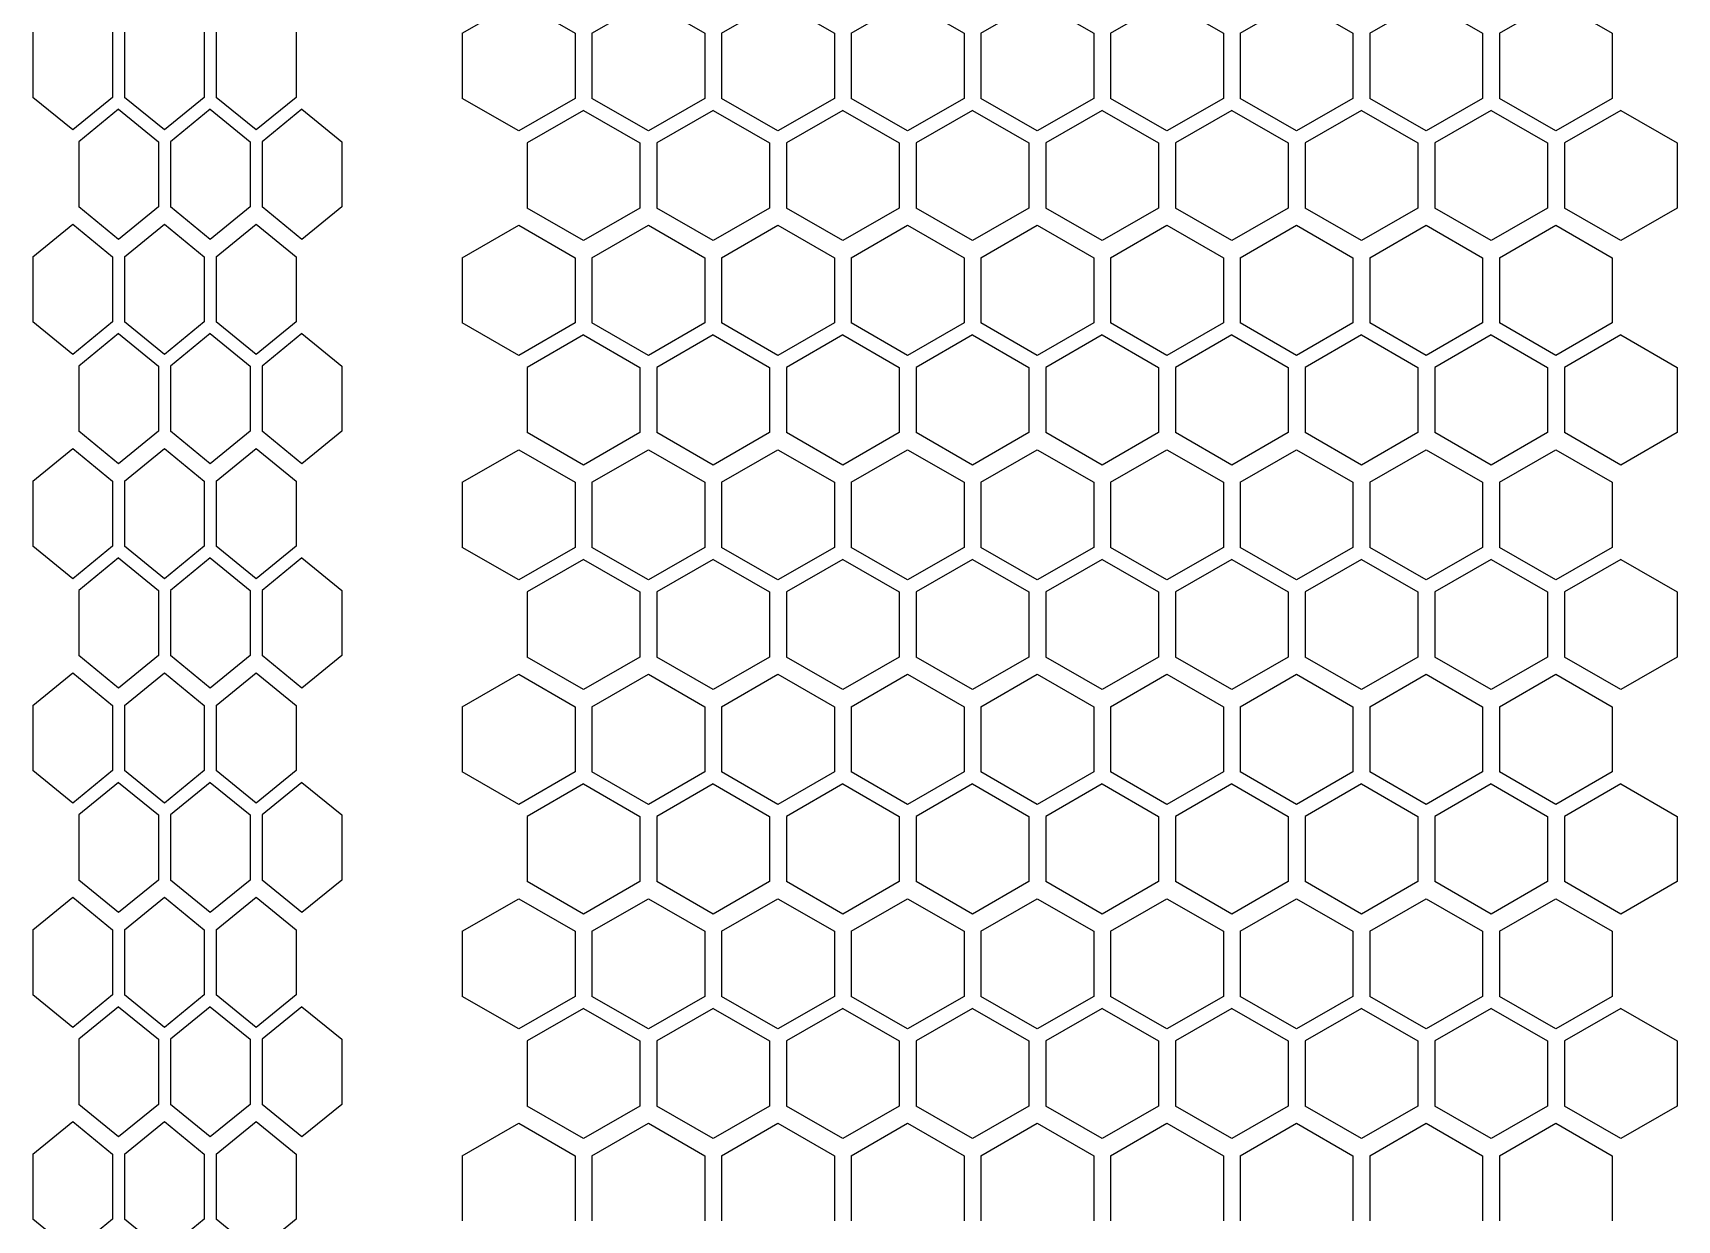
# Model space of a CAD drawing. Extents: x 61367 to 140945, y -1257 to 25588.
# Drawn here: x 92079.1 to 92195.8, y 15886.7 to 15971 of the extents above; entities that cross this region are included whole.
import ezdxf

# ---------------------------------------------------------------- set-up
doc = ezdxf.new("R2010")
doc.units = 0
doc.header["$MEASUREMENT"] = 0
doc.layers.get('0').update_dxf_attribs({"linetype": 'CONTINUOUS'})
doc.layers.add('4215-0412-2-1_0', color=7, linetype='CONTINUOUS')

# ---------------------------------------------------------------- blocks, each defined once
blk = doc.blocks.new('RYHTHYT')
at = {"layer": '4215-0412-2-1_0', "color": 7, "linetype": 'Continuous'}
for p, q in [((-32809.8, -67722.65), (-32805.8, -67720.34)), ((-32805.8, -67720.34), (-32801.8, -67722.65)), ((-32800.6, -67722.65), (-32796.6, -67720.34)), ((-32796.6, -67720.34), (-32792.6, -67722.65)), ((-32791.4, -67722.65), (-32787.4, -67720.34)), ((-32787.4, -67720.34), (-32783.4, -67722.65)), ((-32782.2, -67722.65), (-32778.2, -67720.34)), ((-32778.2, -67720.34), (-32774.2, -67722.65)), ((-32773, -67722.65), (-32769, -67720.34)), ((-32769, -67720.34), (-32765, -67722.65)), ((-32763.8, -67722.65), (-32759.8, -67720.34)), ((-32759.8, -67720.34), (-32755.8, -67722.65)), ((-32754.6, -67722.65), (-32750.6, -67720.34)), ((-32750.6, -67720.34), (-32746.6, -67722.65)), ((-32745.4, -67722.65), (-32741.4, -67720.34)), ((-32741.4, -67720.34), (-32737.4, -67722.65)), ((-32736.2, -67722.65), (-32732.2, -67720.34)), ((-32732.2, -67720.34), (-32728.2, -67722.65)), ((-32840.27, -67722.58), (-32840.27, -67727.2)), ((-32834.61, -67722.58), (-32834.61, -67727.2)), ((-32833.77, -67722.58), (-32833.77, -67727.2)), ((-32828.11, -67722.58), (-32828.11, -67727.2)), ((-32827.26, -67722.58), (-32827.26, -67727.2)), ((-32821.6, -67722.58), (-32821.6, -67727.2)), ((-32809.8, -67722.65), (-32809.8, -67727.27)), ((-32801.8, -67722.65), (-32801.8, -67727.27)), ((-32800.6, -67722.65), (-32800.6, -67727.27)), ((-32792.6, -67722.65), (-32792.6, -67727.27)), ((-32791.4, -67722.65), (-32791.4, -67727.27)), ((-32783.4, -67722.65), (-32783.4, -67727.27)), ((-32782.2, -67722.65), (-32782.2, -67727.27)), ((-32774.2, -67722.65), (-32774.2, -67727.27)), ((-32773, -67722.65), (-32773, -67727.27)), ((-32765, -67722.65), (-32765, -67727.27)), ((-32763.8, -67722.65), (-32763.8, -67727.27)), ((-32755.8, -67722.65), (-32755.8, -67727.27)), ((-32754.6, -67722.65), (-32754.6, -67727.27)), ((-32746.6, -67722.65), (-32746.6, -67727.27)), ((-32745.4, -67722.65), (-32745.4, -67727.27)), ((-32737.4, -67722.65), (-32737.4, -67727.27)), ((-32736.2, -67722.65), (-32736.2, -67727.27)), ((-32728.2, -67722.65), (-32728.2, -67727.27)), ((-32837.44, -67729.51), (-32840.27, -67727.2)), ((-32834.61, -67727.2), (-32837.44, -67729.51)), ((-32830.94, -67729.51), (-32833.77, -67727.2)), ((-32828.11, -67727.2), (-32830.94, -67729.51)), ((-32824.43, -67729.51), (-32827.26, -67727.2)), ((-32821.6, -67727.2), (-32824.43, -67729.51)), ((-32805.8, -67729.58), (-32809.8, -67727.27)), ((-32801.8, -67727.27), (-32805.8, -67729.58)), ((-32796.6, -67729.58), (-32800.6, -67727.27)), ((-32792.6, -67727.27), (-32796.6, -67729.58)), ((-32787.4, -67729.58), (-32791.4, -67727.27)), ((-32783.4, -67727.27), (-32787.4, -67729.58)), ((-32778.2, -67729.58), (-32782.2, -67727.27)), ((-32774.2, -67727.27), (-32778.2, -67729.58)), ((-32769, -67729.58), (-32773, -67727.27)), ((-32765, -67727.27), (-32769, -67729.58)), ((-32759.8, -67729.58), (-32763.8, -67727.27)), ((-32755.8, -67727.27), (-32759.8, -67729.58)), ((-32750.6, -67729.58), (-32754.6, -67727.27)), ((-32746.6, -67727.27), (-32750.6, -67729.58)), ((-32741.4, -67729.58), (-32745.4, -67727.27)), ((-32737.4, -67727.27), (-32741.4, -67729.58)), ((-32732.2, -67729.58), (-32736.2, -67727.27)), ((-32728.2, -67727.27), (-32732.2, -67729.58)), ((-32834.19, -67728.04), (-32837.02, -67730.35)), ((-32834.19, -67728.04), (-32831.36, -67730.35)), ((-32827.68, -67728.04), (-32830.51, -67730.35)), ((-32827.68, -67728.04), (-32824.85, -67730.35)), ((-32821.18, -67728.04), (-32824.01, -67730.35)), ((-32821.18, -67728.04), (-32818.35, -67730.35)), ((-32801.2, -67728.12), (-32805.2, -67730.43)), ((-32801.2, -67728.12), (-32797.2, -67730.43)), ((-32792, -67728.12), (-32796, -67730.43)), ((-32792, -67728.12), (-32788, -67730.43)), ((-32782.8, -67728.12), (-32786.8, -67730.43)), ((-32782.8, -67728.12), (-32778.8, -67730.43)), ((-32773.6, -67728.12), (-32777.6, -67730.43)), ((-32773.6, -67728.12), (-32769.6, -67730.43)), ((-32764.4, -67728.12), (-32768.4, -67730.43)), ((-32764.4, -67728.12), (-32760.4, -67730.43)), ((-32755.2, -67728.12), (-32759.2, -67730.43)), ((-32755.2, -67728.12), (-32751.2, -67730.43)), ((-32746, -67728.12), (-32750, -67730.43)), ((-32746, -67728.12), (-32742, -67730.43)), ((-32736.8, -67728.12), (-32740.8, -67730.43)), ((-32736.8, -67728.12), (-32732.8, -67730.43)), ((-32727.6, -67728.12), (-32731.6, -67730.43)), ((-32727.6, -67728.12), (-32723.6, -67730.43)), ((-32837.02, -67730.35), (-32837.02, -67734.97)), ((-32831.36, -67730.35), (-32831.36, -67734.97)), ((-32830.51, -67730.35), (-32830.51, -67734.97)), ((-32824.85, -67730.35), (-32824.85, -67734.97)), ((-32824.01, -67730.35), (-32824.01, -67734.97)), ((-32818.35, -67730.35), (-32818.35, -67734.97)), ((-32805.2, -67730.43), (-32805.2, -67735.05)), ((-32797.2, -67730.43), (-32797.2, -67735.05)), ((-32796, -67730.43), (-32796, -67735.05)), ((-32788, -67730.43), (-32788, -67735.05)), ((-32786.8, -67730.43), (-32786.8, -67735.05)), ((-32778.8, -67730.43), (-32778.8, -67735.05)), ((-32777.6, -67730.43), (-32777.6, -67735.05)), ((-32769.6, -67730.43), (-32769.6, -67735.05)), ((-32768.4, -67730.43), (-32768.4, -67735.05)), ((-32760.4, -67730.43), (-32760.4, -67735.05)), ((-32759.2, -67730.43), (-32759.2, -67735.05)), ((-32751.2, -67730.43), (-32751.2, -67735.05)), ((-32750, -67730.43), (-32750, -67735.05)), ((-32742, -67730.43), (-32742, -67735.05)), ((-32740.8, -67730.43), (-32740.8, -67735.05)), ((-32732.8, -67730.43), (-32732.8, -67735.05)), ((-32731.6, -67730.43), (-32731.6, -67735.05)), ((-32723.6, -67730.43), (-32723.6, -67735.05)), ((-32834.19, -67737.28), (-32837.02, -67734.97)), ((-32831.36, -67734.97), (-32834.19, -67737.28)), ((-32827.68, -67737.28), (-32830.51, -67734.97)), ((-32824.85, -67734.97), (-32827.68, -67737.28)), ((-32821.18, -67737.28), (-32824.01, -67734.97)), ((-32818.35, -67734.97), (-32821.18, -67737.28)), ((-32801.2, -67737.36), (-32805.2, -67735.05)), ((-32797.2, -67735.05), (-32801.2, -67737.36)), ((-32792, -67737.36), (-32796, -67735.05)), ((-32788, -67735.05), (-32792, -67737.36)), ((-32782.8, -67737.36), (-32786.8, -67735.05)), ((-32778.8, -67735.05), (-32782.8, -67737.36)), ((-32773.6, -67737.36), (-32777.6, -67735.05)), ((-32769.6, -67735.05), (-32773.6, -67737.36)), ((-32764.4, -67737.36), (-32768.4, -67735.05)), ((-32760.4, -67735.05), (-32764.4, -67737.36)), ((-32755.2, -67737.36), (-32759.2, -67735.05)), ((-32751.2, -67735.05), (-32755.2, -67737.36)), ((-32746, -67737.36), (-32750, -67735.05)), ((-32742, -67735.05), (-32746, -67737.36)), ((-32736.8, -67737.36), (-32740.8, -67735.05)), ((-32732.8, -67735.05), (-32736.8, -67737.36)), ((-32727.6, -67737.36), (-32731.6, -67735.05)), ((-32723.6, -67735.05), (-32727.6, -67737.36)), ((-32840.27, -67738.5), (-32837.44, -67736.19)), ((-32837.44, -67736.19), (-32834.61, -67738.5)), ((-32833.77, -67738.5), (-32830.94, -67736.19)), ((-32830.94, -67736.19), (-32828.11, -67738.5)), ((-32827.26, -67738.5), (-32824.43, -67736.19)), ((-32824.43, -67736.19), (-32821.6, -67738.5)), ((-32809.8, -67738.58), (-32805.8, -67736.27)), ((-32805.8, -67736.27), (-32801.8, -67738.58)), ((-32800.6, -67738.58), (-32796.6, -67736.27)), ((-32796.6, -67736.27), (-32792.6, -67738.58)), ((-32791.4, -67738.58), (-32787.4, -67736.27)), ((-32787.4, -67736.27), (-32783.4, -67738.58)), ((-32782.2, -67738.58), (-32778.2, -67736.27)), ((-32778.2, -67736.27), (-32774.2, -67738.58)), ((-32773, -67738.58), (-32769, -67736.27)), ((-32769, -67736.27), (-32765, -67738.58)), ((-32763.8, -67738.58), (-32759.8, -67736.27)), ((-32759.8, -67736.27), (-32755.8, -67738.58)), ((-32754.6, -67738.58), (-32750.6, -67736.27)), ((-32750.6, -67736.27), (-32746.6, -67738.58)), ((-32745.4, -67738.58), (-32741.4, -67736.27)), ((-32741.4, -67736.27), (-32737.4, -67738.58)), ((-32736.2, -67738.58), (-32732.2, -67736.27)), ((-32732.2, -67736.27), (-32728.2, -67738.58)), ((-32840.27, -67738.5), (-32840.27, -67743.12)), ((-32834.61, -67738.5), (-32834.61, -67743.12)), ((-32833.77, -67738.5), (-32833.77, -67743.12)), ((-32828.11, -67738.5), (-32828.11, -67743.12)), ((-32827.26, -67738.5), (-32827.26, -67743.12)), ((-32821.6, -67738.5), (-32821.6, -67743.12)), ((-32809.8, -67738.58), (-32809.8, -67743.2)), ((-32801.8, -67738.58), (-32801.8, -67743.2)), ((-32800.6, -67738.58), (-32800.6, -67743.2)), ((-32792.6, -67738.58), (-32792.6, -67743.2)), ((-32791.4, -67738.58), (-32791.4, -67743.2)), ((-32783.4, -67738.58), (-32783.4, -67743.2)), ((-32782.2, -67738.58), (-32782.2, -67743.2)), ((-32774.2, -67738.58), (-32774.2, -67743.2)), ((-32773, -67738.58), (-32773, -67743.2)), ((-32765, -67738.58), (-32765, -67743.2)), ((-32763.8, -67738.58), (-32763.8, -67743.2)), ((-32755.8, -67738.58), (-32755.8, -67743.2)), ((-32754.6, -67738.58), (-32754.6, -67743.2)), ((-32746.6, -67738.58), (-32746.6, -67743.2)), ((-32745.4, -67738.58), (-32745.4, -67743.2)), ((-32737.4, -67738.58), (-32737.4, -67743.2)), ((-32736.2, -67738.58), (-32736.2, -67743.2)), ((-32728.2, -67738.58), (-32728.2, -67743.2)), ((-32837.44, -67745.43), (-32840.27, -67743.12)), ((-32834.61, -67743.12), (-32837.44, -67745.43)), ((-32830.94, -67745.43), (-32833.77, -67743.12)), ((-32828.11, -67743.12), (-32830.94, -67745.43)), ((-32824.43, -67745.43), (-32827.26, -67743.12)), ((-32821.6, -67743.12), (-32824.43, -67745.43)), ((-32805.8, -67745.51), (-32809.8, -67743.2)), ((-32801.8, -67743.2), (-32805.8, -67745.51)), ((-32796.6, -67745.51), (-32800.6, -67743.2)), ((-32792.6, -67743.2), (-32796.6, -67745.51)), ((-32787.4, -67745.51), (-32791.4, -67743.2)), ((-32783.4, -67743.2), (-32787.4, -67745.51)), ((-32778.2, -67745.51), (-32782.2, -67743.2)), ((-32774.2, -67743.2), (-32778.2, -67745.51)), ((-32769, -67745.51), (-32773, -67743.2)), ((-32765, -67743.2), (-32769, -67745.51)), ((-32759.8, -67745.51), (-32763.8, -67743.2)), ((-32755.8, -67743.2), (-32759.8, -67745.51)), ((-32750.6, -67745.51), (-32754.6, -67743.2)), ((-32746.6, -67743.2), (-32750.6, -67745.51)), ((-32741.4, -67745.51), (-32745.4, -67743.2)), ((-32737.4, -67743.2), (-32741.4, -67745.51)), ((-32732.2, -67745.51), (-32736.2, -67743.2)), ((-32728.2, -67743.2), (-32732.2, -67745.51)), ((-32834.19, -67743.96), (-32837.02, -67746.27)), ((-32834.19, -67743.96), (-32831.36, -67746.27)), ((-32827.68, -67743.96), (-32830.51, -67746.27)), ((-32827.68, -67743.96), (-32824.85, -67746.27)), ((-32821.18, -67743.96), (-32824.01, -67746.27)), ((-32821.18, -67743.96), (-32818.35, -67746.27)), ((-32801.2, -67744.05), (-32805.2, -67746.36)), ((-32801.2, -67744.05), (-32797.2, -67746.36)), ((-32792, -67744.05), (-32796, -67746.36)), ((-32792, -67744.05), (-32788, -67746.36)), ((-32782.8, -67744.05), (-32786.8, -67746.36)), ((-32782.8, -67744.05), (-32778.8, -67746.36)), ((-32773.6, -67744.05), (-32777.6, -67746.36)), ((-32773.6, -67744.05), (-32769.6, -67746.36)), ((-32764.4, -67744.05), (-32768.4, -67746.36)), ((-32764.4, -67744.05), (-32760.4, -67746.36)), ((-32755.2, -67744.05), (-32759.2, -67746.36)), ((-32755.2, -67744.05), (-32751.2, -67746.36)), ((-32746, -67744.05), (-32750, -67746.36)), ((-32746, -67744.05), (-32742, -67746.36)), ((-32736.8, -67744.05), (-32740.8, -67746.36)), ((-32736.8, -67744.05), (-32732.8, -67746.36)), ((-32727.6, -67744.05), (-32731.6, -67746.36)), ((-32727.6, -67744.05), (-32723.6, -67746.36)), ((-32837.02, -67746.27), (-32837.02, -67750.89)), ((-32831.36, -67746.27), (-32831.36, -67750.89)), ((-32830.51, -67746.27), (-32830.51, -67750.89)), ((-32824.85, -67746.27), (-32824.85, -67750.89)), ((-32824.01, -67746.27), (-32824.01, -67750.89)), ((-32818.35, -67746.27), (-32818.35, -67750.89)), ((-32805.2, -67746.36), (-32805.2, -67750.98)), ((-32797.2, -67746.36), (-32797.2, -67750.98)), ((-32796, -67746.36), (-32796, -67750.98)), ((-32788, -67746.36), (-32788, -67750.98)), ((-32786.8, -67746.36), (-32786.8, -67750.98)), ((-32778.8, -67746.36), (-32778.8, -67750.98)), ((-32777.6, -67746.36), (-32777.6, -67750.98)), ((-32769.6, -67746.36), (-32769.6, -67750.98)), ((-32768.4, -67746.36), (-32768.4, -67750.98)), ((-32760.4, -67746.36), (-32760.4, -67750.98)), ((-32759.2, -67746.36), (-32759.2, -67750.98)), ((-32751.2, -67746.36), (-32751.2, -67750.98)), ((-32750, -67746.36), (-32750, -67750.98)), ((-32742, -67746.36), (-32742, -67750.98)), ((-32740.8, -67746.36), (-32740.8, -67750.98)), ((-32732.8, -67746.36), (-32732.8, -67750.98)), ((-32731.6, -67746.36), (-32731.6, -67750.98)), ((-32723.6, -67746.36), (-32723.6, -67750.98)), ((-32834.19, -67753.2), (-32837.02, -67750.89)), ((-32831.36, -67750.89), (-32834.19, -67753.2)), ((-32827.68, -67753.2), (-32830.51, -67750.89)), ((-32824.85, -67750.89), (-32827.68, -67753.2)), ((-32821.18, -67753.2), (-32824.01, -67750.89)), ((-32818.35, -67750.89), (-32821.18, -67753.2)), ((-32801.2, -67753.29), (-32805.2, -67750.98)), ((-32797.2, -67750.98), (-32801.2, -67753.29)), ((-32792, -67753.29), (-32796, -67750.98)), ((-32788, -67750.98), (-32792, -67753.29)), ((-32782.8, -67753.29), (-32786.8, -67750.98)), ((-32778.8, -67750.98), (-32782.8, -67753.29)), ((-32773.6, -67753.29), (-32777.6, -67750.98)), ((-32769.6, -67750.98), (-32773.6, -67753.29)), ((-32764.4, -67753.29), (-32768.4, -67750.98)), ((-32760.4, -67750.98), (-32764.4, -67753.29)), ((-32755.2, -67753.29), (-32759.2, -67750.98)), ((-32751.2, -67750.98), (-32755.2, -67753.29)), ((-32746, -67753.29), (-32750, -67750.98)), ((-32742, -67750.98), (-32746, -67753.29)), ((-32736.8, -67753.29), (-32740.8, -67750.98)), ((-32732.8, -67750.98), (-32736.8, -67753.29)), ((-32727.6, -67753.29), (-32731.6, -67750.98)), ((-32723.6, -67750.98), (-32727.6, -67753.29)), ((-32840.27, -67754.42), (-32837.44, -67752.11)), ((-32837.44, -67752.11), (-32834.61, -67754.42)), ((-32833.77, -67754.42), (-32830.94, -67752.11)), ((-32830.94, -67752.11), (-32828.11, -67754.42)), ((-32827.26, -67754.42), (-32824.43, -67752.11)), ((-32824.43, -67752.11), (-32821.6, -67754.42)), ((-32809.8, -67754.51), (-32805.8, -67752.2)), ((-32805.8, -67752.2), (-32801.8, -67754.51)), ((-32800.6, -67754.51), (-32796.6, -67752.2)), ((-32796.6, -67752.2), (-32792.6, -67754.51)), ((-32791.4, -67754.51), (-32787.4, -67752.2)), ((-32787.4, -67752.2), (-32783.4, -67754.51)), ((-32782.2, -67754.51), (-32778.2, -67752.2)), ((-32778.2, -67752.2), (-32774.2, -67754.51)), ((-32773, -67754.51), (-32769, -67752.2)), ((-32769, -67752.2), (-32765, -67754.51)), ((-32763.8, -67754.51), (-32759.8, -67752.2)), ((-32759.8, -67752.2), (-32755.8, -67754.51)), ((-32754.6, -67754.51), (-32750.6, -67752.2)), ((-32750.6, -67752.2), (-32746.6, -67754.51)), ((-32745.4, -67754.51), (-32741.4, -67752.2)), ((-32741.4, -67752.2), (-32737.4, -67754.51)), ((-32736.2, -67754.51), (-32732.2, -67752.2)), ((-32732.2, -67752.2), (-32728.2, -67754.51)), ((-32840.27, -67754.42), (-32840.27, -67759.04)), ((-32834.61, -67754.42), (-32834.61, -67759.04)), ((-32833.77, -67754.42), (-32833.77, -67759.04)), ((-32828.11, -67754.42), (-32828.11, -67759.04)), ((-32827.26, -67754.42), (-32827.26, -67759.04)), ((-32821.6, -67754.42), (-32821.6, -67759.04)), ((-32809.8, -67754.51), (-32809.8, -67759.13)), ((-32801.8, -67754.51), (-32801.8, -67759.13)), ((-32800.6, -67754.51), (-32800.6, -67759.13)), ((-32792.6, -67754.51), (-32792.6, -67759.13)), ((-32791.4, -67754.51), (-32791.4, -67759.13)), ((-32783.4, -67754.51), (-32783.4, -67759.13)), ((-32782.2, -67754.51), (-32782.2, -67759.13)), ((-32774.2, -67754.51), (-32774.2, -67759.13)), ((-32773, -67754.51), (-32773, -67759.13)), ((-32765, -67754.51), (-32765, -67759.13)), ((-32763.8, -67754.51), (-32763.8, -67759.13)), ((-32755.8, -67754.51), (-32755.8, -67759.13)), ((-32754.6, -67754.51), (-32754.6, -67759.13)), ((-32746.6, -67754.51), (-32746.6, -67759.13)), ((-32745.4, -67754.51), (-32745.4, -67759.13)), ((-32737.4, -67754.51), (-32737.4, -67759.13)), ((-32736.2, -67754.51), (-32736.2, -67759.13)), ((-32728.2, -67754.51), (-32728.2, -67759.13)), ((-32837.44, -67761.35), (-32840.27, -67759.04)), ((-32834.61, -67759.04), (-32837.44, -67761.35)), ((-32834.19, -67759.88), (-32837.02, -67762.19)), ((-32834.19, -67759.88), (-32831.36, -67762.19)), ((-32830.94, -67761.35), (-32833.77, -67759.04)), ((-32828.11, -67759.04), (-32830.94, -67761.35)), ((-32827.68, -67759.88), (-32830.51, -67762.19)), ((-32827.68, -67759.88), (-32824.85, -67762.19)), ((-32824.43, -67761.35), (-32827.26, -67759.04)), ((-32821.6, -67759.04), (-32824.43, -67761.35)), ((-32821.18, -67759.88), (-32824.01, -67762.19)), ((-32821.18, -67759.88), (-32818.35, -67762.19)), ((-32805.8, -67761.44), (-32809.8, -67759.13)), ((-32801.8, -67759.13), (-32805.8, -67761.44)), ((-32796.6, -67761.44), (-32800.6, -67759.13)), ((-32792.6, -67759.13), (-32796.6, -67761.44)), ((-32787.4, -67761.44), (-32791.4, -67759.13)), ((-32783.4, -67759.13), (-32787.4, -67761.44)), ((-32778.2, -67761.44), (-32782.2, -67759.13)), ((-32774.2, -67759.13), (-32778.2, -67761.44)), ((-32769, -67761.44), (-32773, -67759.13)), ((-32765, -67759.13), (-32769, -67761.44)), ((-32759.8, -67761.44), (-32763.8, -67759.13)), ((-32755.8, -67759.13), (-32759.8, -67761.44)), ((-32750.6, -67761.44), (-32754.6, -67759.13)), ((-32746.6, -67759.13), (-32750.6, -67761.44)), ((-32741.4, -67761.44), (-32745.4, -67759.13)), ((-32737.4, -67759.13), (-32741.4, -67761.44)), ((-32732.2, -67761.44), (-32736.2, -67759.13)), ((-32728.2, -67759.13), (-32732.2, -67761.44)), ((-32801.2, -67759.98), (-32805.2, -67762.29)), ((-32801.2, -67759.98), (-32797.2, -67762.29)), ((-32792, -67759.98), (-32796, -67762.29)), ((-32792, -67759.98), (-32788, -67762.29)), ((-32782.8, -67759.98), (-32786.8, -67762.29)), ((-32782.8, -67759.98), (-32778.8, -67762.29)), ((-32773.6, -67759.98), (-32777.6, -67762.29)), ((-32773.6, -67759.98), (-32769.6, -67762.29)), ((-32764.4, -67759.98), (-32768.4, -67762.29)), ((-32764.4, -67759.98), (-32760.4, -67762.29)), ((-32755.2, -67759.98), (-32759.2, -67762.29)), ((-32755.2, -67759.98), (-32751.2, -67762.29)), ((-32746, -67759.98), (-32750, -67762.29)), ((-32746, -67759.98), (-32742, -67762.29)), ((-32736.8, -67759.98), (-32740.8, -67762.29)), ((-32736.8, -67759.98), (-32732.8, -67762.29)), ((-32727.6, -67759.98), (-32731.6, -67762.29)), ((-32727.6, -67759.98), (-32723.6, -67762.29)), ((-32837.02, -67762.19), (-32837.02, -67766.81)), ((-32831.36, -67762.19), (-32831.36, -67766.81)), ((-32830.51, -67762.19), (-32830.51, -67766.81)), ((-32824.85, -67762.19), (-32824.85, -67766.81)), ((-32824.01, -67762.19), (-32824.01, -67766.81)), ((-32818.35, -67762.19), (-32818.35, -67766.81)), ((-32805.2, -67762.29), (-32805.2, -67766.91)), ((-32797.2, -67762.29), (-32797.2, -67766.91)), ((-32796, -67762.29), (-32796, -67766.91)), ((-32788, -67762.29), (-32788, -67766.91)), ((-32786.8, -67762.29), (-32786.8, -67766.91)), ((-32778.8, -67762.29), (-32778.8, -67766.91)), ((-32777.6, -67762.29), (-32777.6, -67766.91)), ((-32769.6, -67762.29), (-32769.6, -67766.91)), ((-32768.4, -67762.29), (-32768.4, -67766.91)), ((-32760.4, -67762.29), (-32760.4, -67766.91)), ((-32759.2, -67762.29), (-32759.2, -67766.91)), ((-32751.2, -67762.29), (-32751.2, -67766.91)), ((-32750, -67762.29), (-32750, -67766.91)), ((-32742, -67762.29), (-32742, -67766.91)), ((-32740.8, -67762.29), (-32740.8, -67766.91)), ((-32732.8, -67762.29), (-32732.8, -67766.91)), ((-32731.6, -67762.29), (-32731.6, -67766.91)), ((-32723.6, -67762.29), (-32723.6, -67766.91)), ((-32834.19, -67769.12), (-32837.02, -67766.81)), ((-32831.36, -67766.81), (-32834.19, -67769.12)), ((-32827.68, -67769.12), (-32830.51, -67766.81)), ((-32824.85, -67766.81), (-32827.68, -67769.12)), ((-32821.18, -67769.12), (-32824.01, -67766.81)), ((-32818.35, -67766.81), (-32821.18, -67769.12)), ((-32801.2, -67769.22), (-32805.2, -67766.91)), ((-32797.2, -67766.91), (-32801.2, -67769.22)), ((-32792, -67769.22), (-32796, -67766.91)), ((-32788, -67766.91), (-32792, -67769.22)), ((-32782.8, -67769.22), (-32786.8, -67766.91)), ((-32778.8, -67766.91), (-32782.8, -67769.22)), ((-32773.6, -67769.22), (-32777.6, -67766.91)), ((-32769.6, -67766.91), (-32773.6, -67769.22)), ((-32764.4, -67769.22), (-32768.4, -67766.91)), ((-32760.4, -67766.91), (-32764.4, -67769.22)), ((-32755.2, -67769.22), (-32759.2, -67766.91)), ((-32751.2, -67766.91), (-32755.2, -67769.22)), ((-32746, -67769.22), (-32750, -67766.91)), ((-32742, -67766.91), (-32746, -67769.22)), ((-32736.8, -67769.22), (-32740.8, -67766.91)), ((-32732.8, -67766.91), (-32736.8, -67769.22)), ((-32727.6, -67769.22), (-32731.6, -67766.91)), ((-32723.6, -67766.91), (-32727.6, -67769.22)), ((-32840.27, -67770.34), (-32837.44, -67768.03)), ((-32837.44, -67768.03), (-32834.61, -67770.34)), ((-32833.77, -67770.34), (-32830.94, -67768.03)), ((-32830.94, -67768.03), (-32828.11, -67770.34)), ((-32827.26, -67770.34), (-32824.43, -67768.03)), ((-32824.43, -67768.03), (-32821.6, -67770.34)), ((-32809.8, -67770.44), (-32805.8, -67768.13)), ((-32805.8, -67768.13), (-32801.8, -67770.44)), ((-32800.6, -67770.44), (-32796.6, -67768.13)), ((-32796.6, -67768.13), (-32792.6, -67770.44)), ((-32791.4, -67770.44), (-32787.4, -67768.13)), ((-32787.4, -67768.13), (-32783.4, -67770.44)), ((-32782.2, -67770.44), (-32778.2, -67768.13)), ((-32778.2, -67768.13), (-32774.2, -67770.44)), ((-32773, -67770.44), (-32769, -67768.13)), ((-32769, -67768.13), (-32765, -67770.44)), ((-32763.8, -67770.44), (-32759.8, -67768.13)), ((-32759.8, -67768.13), (-32755.8, -67770.44)), ((-32754.6, -67770.44), (-32750.6, -67768.13)), ((-32750.6, -67768.13), (-32746.6, -67770.44)), ((-32745.4, -67770.44), (-32741.4, -67768.13)), ((-32741.4, -67768.13), (-32737.4, -67770.44)), ((-32736.2, -67770.44), (-32732.2, -67768.13)), ((-32732.2, -67768.13), (-32728.2, -67770.44)), ((-32840.27, -67770.34), (-32840.27, -67774.96)), ((-32834.61, -67770.34), (-32834.61, -67774.96)), ((-32833.77, -67770.34), (-32833.77, -67774.96)), ((-32828.11, -67770.34), (-32828.11, -67774.96)), ((-32827.26, -67770.34), (-32827.26, -67774.96)), ((-32821.6, -67770.34), (-32821.6, -67774.96)), ((-32809.8, -67770.44), (-32809.8, -67775.06)), ((-32801.8, -67770.44), (-32801.8, -67775.06)), ((-32800.6, -67770.44), (-32800.6, -67775.06)), ((-32792.6, -67770.44), (-32792.6, -67775.06)), ((-32791.4, -67770.44), (-32791.4, -67775.06)), ((-32783.4, -67770.44), (-32783.4, -67775.06)), ((-32782.2, -67770.44), (-32782.2, -67775.06)), ((-32774.2, -67770.44), (-32774.2, -67775.06)), ((-32773, -67770.44), (-32773, -67775.06)), ((-32765, -67770.44), (-32765, -67775.06)), ((-32763.8, -67770.44), (-32763.8, -67775.06)), ((-32755.8, -67770.44), (-32755.8, -67775.06)), ((-32754.6, -67770.44), (-32754.6, -67775.06)), ((-32746.6, -67770.44), (-32746.6, -67775.06)), ((-32745.4, -67770.44), (-32745.4, -67775.06)), ((-32737.4, -67770.44), (-32737.4, -67775.06)), ((-32736.2, -67770.44), (-32736.2, -67775.06)), ((-32728.2, -67770.44), (-32728.2, -67775.06)), ((-32837.44, -67777.27), (-32840.27, -67774.96)), ((-32834.61, -67774.96), (-32837.44, -67777.27)), ((-32830.94, -67777.27), (-32833.77, -67774.96)), ((-32828.11, -67774.96), (-32830.94, -67777.27)), ((-32824.43, -67777.27), (-32827.26, -67774.96)), ((-32821.6, -67774.96), (-32824.43, -67777.27)), ((-32805.8, -67777.37), (-32809.8, -67775.06)), ((-32801.8, -67775.06), (-32805.8, -67777.37)), ((-32796.6, -67777.37), (-32800.6, -67775.06)), ((-32792.6, -67775.06), (-32796.6, -67777.37)), ((-32787.4, -67777.37), (-32791.4, -67775.06)), ((-32783.4, -67775.06), (-32787.4, -67777.37)), ((-32778.2, -67777.37), (-32782.2, -67775.06)), ((-32774.2, -67775.06), (-32778.2, -67777.37)), ((-32769, -67777.37), (-32773, -67775.06)), ((-32765, -67775.06), (-32769, -67777.37)), ((-32759.8, -67777.37), (-32763.8, -67775.06)), ((-32755.8, -67775.06), (-32759.8, -67777.37)), ((-32750.6, -67777.37), (-32754.6, -67775.06)), ((-32746.6, -67775.06), (-32750.6, -67777.37)), ((-32741.4, -67777.37), (-32745.4, -67775.06)), ((-32737.4, -67775.06), (-32741.4, -67777.37)), ((-32732.2, -67777.37), (-32736.2, -67775.06)), ((-32728.2, -67775.06), (-32732.2, -67777.37)), ((-32834.19, -67775.8), (-32837.02, -67778.11)), ((-32834.19, -67775.8), (-32831.36, -67778.11)), ((-32827.68, -67775.8), (-32830.51, -67778.11)), ((-32827.68, -67775.8), (-32824.85, -67778.11)), ((-32821.18, -67775.8), (-32824.01, -67778.11)), ((-32821.18, -67775.8), (-32818.35, -67778.11)), ((-32801.2, -67775.91), (-32805.2, -67778.22)), ((-32801.2, -67775.91), (-32797.2, -67778.22)), ((-32792, -67775.91), (-32796, -67778.22)), ((-32792, -67775.91), (-32788, -67778.22)), ((-32782.8, -67775.91), (-32786.8, -67778.22)), ((-32782.8, -67775.91), (-32778.8, -67778.22)), ((-32773.6, -67775.91), (-32777.6, -67778.22)), ((-32773.6, -67775.91), (-32769.6, -67778.22)), ((-32764.4, -67775.91), (-32768.4, -67778.22)), ((-32764.4, -67775.91), (-32760.4, -67778.22)), ((-32755.2, -67775.91), (-32759.2, -67778.22)), ((-32755.2, -67775.91), (-32751.2, -67778.22)), ((-32746, -67775.91), (-32750, -67778.22)), ((-32746, -67775.91), (-32742, -67778.22)), ((-32736.8, -67775.91), (-32740.8, -67778.22)), ((-32736.8, -67775.91), (-32732.8, -67778.22)), ((-32727.6, -67775.91), (-32731.6, -67778.22)), ((-32727.6, -67775.91), (-32723.6, -67778.22)), ((-32837.02, -67778.11), (-32837.02, -67782.73)), ((-32831.36, -67778.11), (-32831.36, -67782.73)), ((-32830.51, -67778.11), (-32830.51, -67782.73)), ((-32824.85, -67778.11), (-32824.85, -67782.73)), ((-32824.01, -67778.11), (-32824.01, -67782.73)), ((-32818.35, -67778.11), (-32818.35, -67782.73)), ((-32805.2, -67778.22), (-32805.2, -67782.84)), ((-32797.2, -67778.22), (-32797.2, -67782.84)), ((-32796, -67778.22), (-32796, -67782.84)), ((-32788, -67778.22), (-32788, -67782.84)), ((-32786.8, -67778.22), (-32786.8, -67782.84)), ((-32778.8, -67778.22), (-32778.8, -67782.84)), ((-32777.6, -67778.22), (-32777.6, -67782.84)), ((-32769.6, -67778.22), (-32769.6, -67782.84)), ((-32768.4, -67778.22), (-32768.4, -67782.84)), ((-32760.4, -67778.22), (-32760.4, -67782.84)), ((-32759.2, -67778.22), (-32759.2, -67782.84)), ((-32751.2, -67778.22), (-32751.2, -67782.84)), ((-32750, -67778.22), (-32750, -67782.84)), ((-32742, -67778.22), (-32742, -67782.84)), ((-32740.8, -67778.22), (-32740.8, -67782.84)), ((-32732.8, -67778.22), (-32732.8, -67782.84)), ((-32731.6, -67778.22), (-32731.6, -67782.84)), ((-32723.6, -67778.22), (-32723.6, -67782.84)), ((-32834.19, -67785.04), (-32837.02, -67782.73)), ((-32831.36, -67782.73), (-32834.19, -67785.04)), ((-32827.68, -67785.04), (-32830.51, -67782.73)), ((-32824.85, -67782.73), (-32827.68, -67785.04)), ((-32821.18, -67785.04), (-32824.01, -67782.73)), ((-32818.35, -67782.73), (-32821.18, -67785.04)), ((-32801.2, -67785.15), (-32805.2, -67782.84)), ((-32797.2, -67782.84), (-32801.2, -67785.15)), ((-32792, -67785.15), (-32796, -67782.84)), ((-32788, -67782.84), (-32792, -67785.15)), ((-32782.8, -67785.15), (-32786.8, -67782.84)), ((-32778.8, -67782.84), (-32782.8, -67785.15)), ((-32773.6, -67785.15), (-32777.6, -67782.84)), ((-32769.6, -67782.84), (-32773.6, -67785.15)), ((-32764.4, -67785.15), (-32768.4, -67782.84)), ((-32760.4, -67782.84), (-32764.4, -67785.15)), ((-32755.2, -67785.15), (-32759.2, -67782.84)), ((-32751.2, -67782.84), (-32755.2, -67785.15)), ((-32746, -67785.15), (-32750, -67782.84)), ((-32742, -67782.84), (-32746, -67785.15)), ((-32736.8, -67785.15), (-32740.8, -67782.84)), ((-32732.8, -67782.84), (-32736.8, -67785.15)), ((-32727.6, -67785.15), (-32731.6, -67782.84)), ((-32723.6, -67782.84), (-32727.6, -67785.15)), ((-32840.27, -67786.26), (-32837.44, -67783.95)), ((-32837.44, -67783.95), (-32834.61, -67786.26)), ((-32833.77, -67786.26), (-32830.94, -67783.95)), ((-32830.94, -67783.95), (-32828.11, -67786.26)), ((-32827.26, -67786.26), (-32824.43, -67783.95)), ((-32824.43, -67783.95), (-32821.6, -67786.26)), ((-32809.8, -67786.37), (-32805.8, -67784.06)), ((-32805.8, -67784.06), (-32801.8, -67786.37)), ((-32800.6, -67786.37), (-32796.6, -67784.06)), ((-32796.6, -67784.06), (-32792.6, -67786.37)), ((-32791.4, -67786.37), (-32787.4, -67784.06)), ((-32787.4, -67784.06), (-32783.4, -67786.37)), ((-32782.2, -67786.37), (-32778.2, -67784.06)), ((-32778.2, -67784.06), (-32774.2, -67786.37)), ((-32773, -67786.37), (-32769, -67784.06)), ((-32769, -67784.06), (-32765, -67786.37)), ((-32763.8, -67786.37), (-32759.8, -67784.06)), ((-32759.8, -67784.06), (-32755.8, -67786.37)), ((-32754.6, -67786.37), (-32750.6, -67784.06)), ((-32750.6, -67784.06), (-32746.6, -67786.37)), ((-32745.4, -67786.37), (-32741.4, -67784.06)), ((-32741.4, -67784.06), (-32737.4, -67786.37)), ((-32736.2, -67786.37), (-32732.2, -67784.06)), ((-32732.2, -67784.06), (-32728.2, -67786.37)), ((-32840.27, -67786.26), (-32840.27, -67790.88)), ((-32834.61, -67786.26), (-32834.61, -67790.88)), ((-32833.77, -67786.26), (-32833.77, -67790.88)), ((-32828.11, -67786.26), (-32828.11, -67790.88)), ((-32827.26, -67786.26), (-32827.26, -67790.88)), ((-32821.6, -67786.26), (-32821.6, -67790.88)), ((-32809.8, -67786.37), (-32809.8, -67790.99)), ((-32801.8, -67786.37), (-32801.8, -67790.99)), ((-32800.6, -67786.37), (-32800.6, -67790.99)), ((-32792.6, -67786.37), (-32792.6, -67790.99)), ((-32791.4, -67786.37), (-32791.4, -67790.99)), ((-32783.4, -67786.37), (-32783.4, -67790.99)), ((-32782.2, -67786.37), (-32782.2, -67790.99)), ((-32774.2, -67786.37), (-32774.2, -67790.99)), ((-32773, -67786.37), (-32773, -67790.99)), ((-32765, -67786.37), (-32765, -67790.99)), ((-32763.8, -67786.37), (-32763.8, -67790.99)), ((-32755.8, -67786.37), (-32755.8, -67790.99)), ((-32754.6, -67786.37), (-32754.6, -67790.99)), ((-32746.6, -67786.37), (-32746.6, -67790.99)), ((-32745.4, -67786.37), (-32745.4, -67790.99)), ((-32737.4, -67786.37), (-32737.4, -67790.99)), ((-32736.2, -67786.37), (-32736.2, -67790.99)), ((-32728.2, -67786.37), (-32728.2, -67790.99)), ((-32837.44, -67793.19), (-32840.27, -67790.88)), ((-32834.61, -67790.88), (-32837.44, -67793.19)), ((-32830.94, -67793.19), (-32833.77, -67790.88)), ((-32828.11, -67790.88), (-32830.94, -67793.19)), ((-32824.43, -67793.19), (-32827.26, -67790.88)), ((-32821.6, -67790.88), (-32824.43, -67793.19)), ((-32805.8, -67793.3), (-32809.8, -67790.99)), ((-32801.8, -67790.99), (-32805.8, -67793.3)), ((-32796.6, -67793.3), (-32800.6, -67790.99)), ((-32792.6, -67790.99), (-32796.6, -67793.3)), ((-32787.4, -67793.3), (-32791.4, -67790.99)), ((-32783.4, -67790.99), (-32787.4, -67793.3)), ((-32778.2, -67793.3), (-32782.2, -67790.99)), ((-32774.2, -67790.99), (-32778.2, -67793.3)), ((-32769, -67793.3), (-32773, -67790.99)), ((-32765, -67790.99), (-32769, -67793.3)), ((-32759.8, -67793.3), (-32763.8, -67790.99)), ((-32755.8, -67790.99), (-32759.8, -67793.3)), ((-32750.6, -67793.3), (-32754.6, -67790.99)), ((-32746.6, -67790.99), (-32750.6, -67793.3)), ((-32741.4, -67793.3), (-32745.4, -67790.99)), ((-32737.4, -67790.99), (-32741.4, -67793.3)), ((-32732.2, -67793.3), (-32736.2, -67790.99)), ((-32728.2, -67790.99), (-32732.2, -67793.3)), ((-32834.19, -67791.72), (-32837.02, -67794.03)), ((-32834.19, -67791.72), (-32831.36, -67794.03)), ((-32827.68, -67791.72), (-32830.51, -67794.03)), ((-32827.68, -67791.72), (-32824.85, -67794.03)), ((-32821.18, -67791.72), (-32824.01, -67794.03)), ((-32821.18, -67791.72), (-32818.35, -67794.03)), ((-32801.2, -67791.84), (-32805.2, -67794.15)), ((-32801.2, -67791.84), (-32797.2, -67794.15)), ((-32792, -67791.84), (-32796, -67794.15)), ((-32792, -67791.84), (-32788, -67794.15)), ((-32782.8, -67791.84), (-32786.8, -67794.15)), ((-32782.8, -67791.84), (-32778.8, -67794.15)), ((-32773.6, -67791.84), (-32777.6, -67794.15)), ((-32773.6, -67791.84), (-32769.6, -67794.15)), ((-32764.4, -67791.84), (-32768.4, -67794.15)), ((-32764.4, -67791.84), (-32760.4, -67794.15)), ((-32755.2, -67791.84), (-32759.2, -67794.15)), ((-32755.2, -67791.84), (-32751.2, -67794.15)), ((-32746, -67791.84), (-32750, -67794.15)), ((-32746, -67791.84), (-32742, -67794.15)), ((-32736.8, -67791.84), (-32740.8, -67794.15)), ((-32736.8, -67791.84), (-32732.8, -67794.15)), ((-32727.6, -67791.84), (-32731.6, -67794.15)), ((-32727.6, -67791.84), (-32723.6, -67794.15)), ((-32837.02, -67794.03), (-32837.02, -67798.65)), ((-32831.36, -67794.03), (-32831.36, -67798.65)), ((-32830.51, -67794.03), (-32830.51, -67798.65)), ((-32824.85, -67794.03), (-32824.85, -67798.65)), ((-32824.01, -67794.03), (-32824.01, -67798.65)), ((-32818.35, -67794.03), (-32818.35, -67798.65)), ((-32805.2, -67794.15), (-32805.2, -67798.77)), ((-32797.2, -67794.15), (-32797.2, -67798.77)), ((-32796, -67794.15), (-32796, -67798.77)), ((-32788, -67794.15), (-32788, -67798.77)), ((-32786.8, -67794.15), (-32786.8, -67798.77)), ((-32778.8, -67794.15), (-32778.8, -67798.77)), ((-32777.6, -67794.15), (-32777.6, -67798.77)), ((-32769.6, -67794.15), (-32769.6, -67798.77)), ((-32768.4, -67794.15), (-32768.4, -67798.77)), ((-32760.4, -67794.15), (-32760.4, -67798.77)), ((-32759.2, -67794.15), (-32759.2, -67798.77)), ((-32751.2, -67794.15), (-32751.2, -67798.77)), ((-32750, -67794.15), (-32750, -67798.77)), ((-32742, -67794.15), (-32742, -67798.77)), ((-32740.8, -67794.15), (-32740.8, -67798.77)), ((-32732.8, -67794.15), (-32732.8, -67798.77)), ((-32731.6, -67794.15), (-32731.6, -67798.77)), ((-32723.6, -67794.15), (-32723.6, -67798.77)), ((-32834.19, -67800.96), (-32837.02, -67798.65)), ((-32831.36, -67798.65), (-32834.19, -67800.96)), ((-32827.68, -67800.96), (-32830.51, -67798.65)), ((-32824.85, -67798.65), (-32827.68, -67800.96)), ((-32821.18, -67800.96), (-32824.01, -67798.65)), ((-32818.35, -67798.65), (-32821.18, -67800.96)), ((-32801.2, -67801.08), (-32805.2, -67798.77)), ((-32797.2, -67798.77), (-32801.2, -67801.08)), ((-32792, -67801.08), (-32796, -67798.77)), ((-32788, -67798.77), (-32792, -67801.08)), ((-32782.8, -67801.08), (-32786.8, -67798.77)), ((-32778.8, -67798.77), (-32782.8, -67801.08)), ((-32773.6, -67801.08), (-32777.6, -67798.77)), ((-32769.6, -67798.77), (-32773.6, -67801.08)), ((-32764.4, -67801.08), (-32768.4, -67798.77)), ((-32760.4, -67798.77), (-32764.4, -67801.08)), ((-32755.2, -67801.08), (-32759.2, -67798.77)), ((-32751.2, -67798.77), (-32755.2, -67801.08)), ((-32746, -67801.08), (-32750, -67798.77)), ((-32742, -67798.77), (-32746, -67801.08)), ((-32736.8, -67801.08), (-32740.8, -67798.77)), ((-32732.8, -67798.77), (-32736.8, -67801.08)), ((-32727.6, -67801.08), (-32731.6, -67798.77)), ((-32723.6, -67798.77), (-32727.6, -67801.08)), ((-32840.27, -67802.18), (-32837.44, -67799.87)), ((-32837.44, -67799.87), (-32834.61, -67802.18)), ((-32833.77, -67802.18), (-32830.94, -67799.87)), ((-32830.94, -67799.87), (-32828.11, -67802.18)), ((-32827.26, -67802.18), (-32824.43, -67799.87)), ((-32824.43, -67799.87), (-32821.6, -67802.18)), ((-32809.8, -67802.3), (-32805.8, -67799.99)), ((-32805.8, -67799.99), (-32801.8, -67802.3)), ((-32800.6, -67802.3), (-32796.6, -67799.99)), ((-32796.6, -67799.99), (-32792.6, -67802.3)), ((-32791.4, -67802.3), (-32787.4, -67799.99)), ((-32787.4, -67799.99), (-32783.4, -67802.3)), ((-32782.2, -67802.3), (-32778.2, -67799.99)), ((-32778.2, -67799.99), (-32774.2, -67802.3)), ((-32773, -67802.3), (-32769, -67799.99)), ((-32769, -67799.99), (-32765, -67802.3)), ((-32763.8, -67802.3), (-32759.8, -67799.99)), ((-32759.8, -67799.99), (-32755.8, -67802.3)), ((-32754.6, -67802.3), (-32750.6, -67799.99)), ((-32750.6, -67799.99), (-32746.6, -67802.3)), ((-32745.4, -67802.3), (-32741.4, -67799.99)), ((-32741.4, -67799.99), (-32737.4, -67802.3)), ((-32736.2, -67802.3), (-32732.2, -67799.99)), ((-32732.2, -67799.99), (-32728.2, -67802.3)), ((-32840.27, -67802.18), (-32840.27, -67806.8)), ((-32834.61, -67802.18), (-32834.61, -67806.8)), ((-32833.77, -67802.18), (-32833.77, -67806.8)), ((-32828.11, -67802.18), (-32828.11, -67806.8)), ((-32827.26, -67802.18), (-32827.26, -67806.8)), ((-32821.6, -67802.18), (-32821.6, -67806.8)), ((-32809.8, -67802.3), (-32809.8, -67806.92)), ((-32801.8, -67802.3), (-32801.8, -67806.92)), ((-32800.6, -67802.3), (-32800.6, -67806.92)), ((-32792.6, -67802.3), (-32792.6, -67806.92)), ((-32791.4, -67802.3), (-32791.4, -67806.92)), ((-32783.4, -67802.3), (-32783.4, -67806.92)), ((-32782.2, -67802.3), (-32782.2, -67806.92)), ((-32774.2, -67802.3), (-32774.2, -67806.92)), ((-32773, -67802.3), (-32773, -67806.92)), ((-32765, -67802.3), (-32765, -67806.92)), ((-32763.8, -67802.3), (-32763.8, -67806.92)), ((-32755.8, -67802.3), (-32755.8, -67806.92)), ((-32754.6, -67802.3), (-32754.6, -67806.92)), ((-32746.6, -67802.3), (-32746.6, -67806.92)), ((-32745.4, -67802.3), (-32745.4, -67806.92)), ((-32737.4, -67802.3), (-32737.4, -67806.92)), ((-32736.2, -67802.3), (-32736.2, -67806.92)), ((-32728.2, -67802.3), (-32728.2, -67806.92)), ((-32837.44, -67809.11), (-32840.27, -67806.8)), ((-32834.61, -67806.8), (-32837.44, -67809.11)), ((-32830.94, -67809.11), (-32833.77, -67806.8)), ((-32828.11, -67806.8), (-32830.94, -67809.11)), ((-32824.43, -67809.11), (-32827.26, -67806.8)), ((-32821.6, -67806.8), (-32824.43, -67809.11))]:
    blk.add_line(p, q, dxfattribs=at)

msp = doc.modelspace()

# ---------------------------------------------------------------- block references
at = {"lineweight": -3}
msp.add_blockref('RYHTHYT', (124919.399, 83693.606), dxfattribs=at)

doc.saveas('drawing.dxf')
